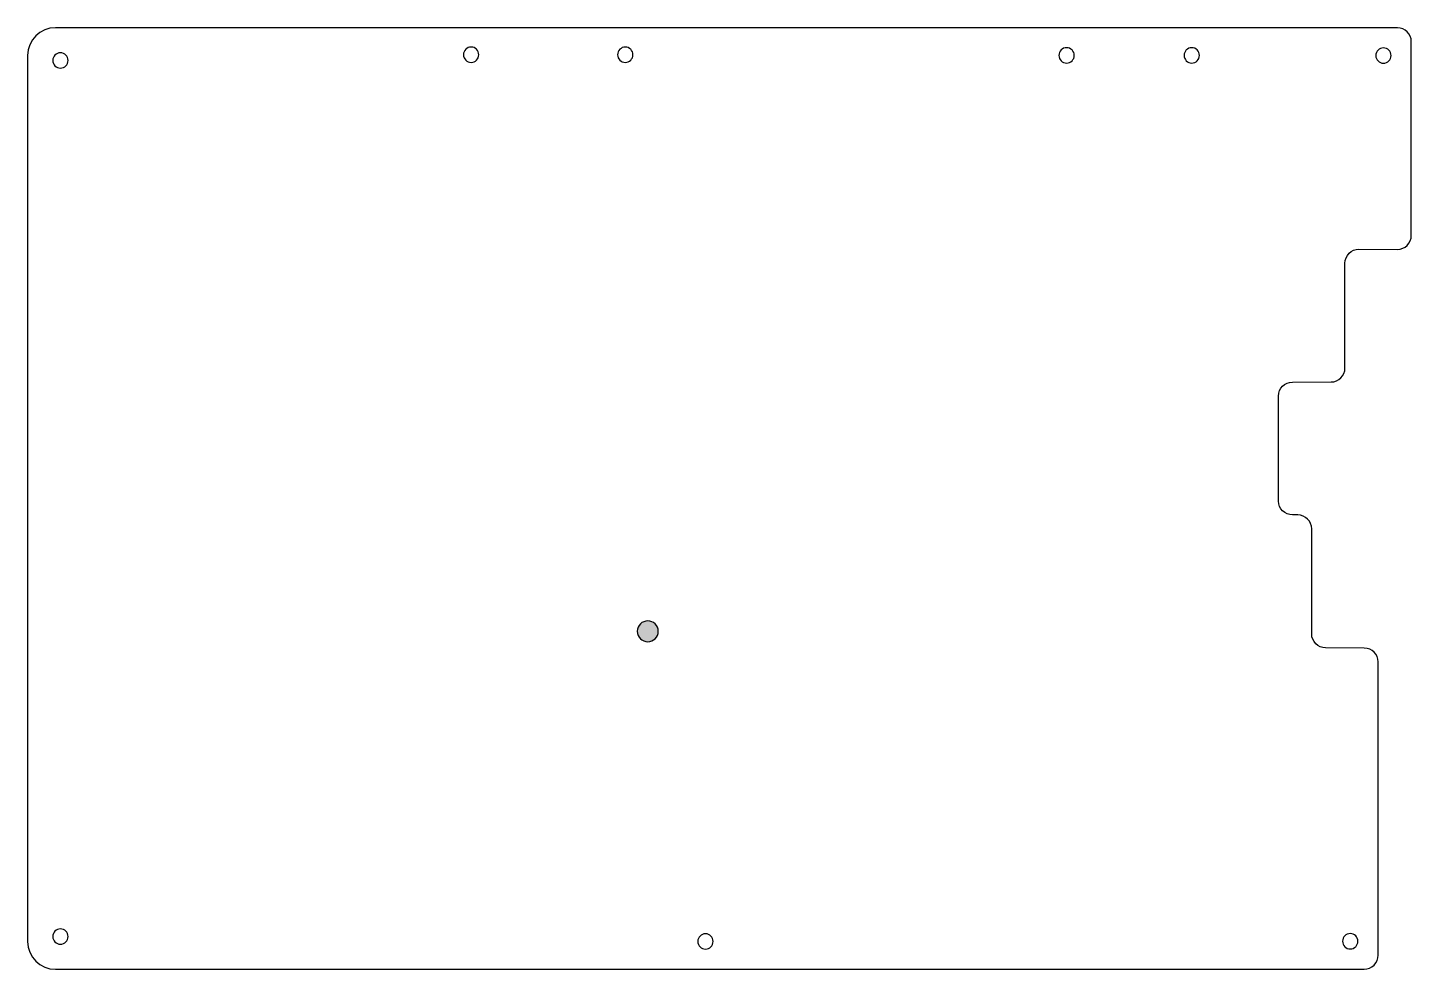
# Model space of a CAD drawing. Header units: inches. Extents: x 51 to 249, y -218 to -83.
import ezdxf

# ---------------------------------------------------------------- set-up
doc = ezdxf.new("R2010")
doc.units = ezdxf.units.IN
doc.header["$MEASUREMENT"] = 0
doc.layers.add('Layer 1', color=7, linetype='Continuous')

# ---------------------------------------------------------------- blocks, each defined once
blk = doc.blocks.new('block 2')
at = {"layer": 'Layer 1', "true_color": 0xc1c230}
h = blk.add_hatch(color=52, dxfattribs=at)
h.dxf.hatch_style = 2
edge = h.paths.add_edge_path()
edge.add_spline(control_points=[(139.77, -167.8), (140.6, -167.8), (141.27, -168.47), (141.27, -169.3), (141.27, -170.13), (140.6, -170.8), (139.77, -170.8), (138.95, -170.8), (138.27, -170.13), (138.27, -169.3), (138.27, -168.47), (138.95, -167.8), (139.77, -167.8)], knot_values=[0, 0, 0, 0, 1, 1, 1, 2, 2, 2, 3, 3, 3, 4, 4, 4, 4], degree=3, periodic=1)
at = {"layer": 'Layer 1', "color": 85, "lineweight": 25, "true_color": 0x5a8e5a}
blk.add_open_spline([(139.77, -167.8), (140.6, -167.8), (141.27, -168.47), (141.27, -169.3), (141.27, -170.13), (140.6, -170.8), (139.77, -170.8), (138.95, -170.8), (138.27, -170.13), (138.27, -169.3), (138.27, -168.47), (138.95, -167.8), (139.77, -167.8)], degree=3, knots=[0, 0, 0, 0, 1, 1, 1, 2, 2, 2, 3, 3, 3, 4, 4, 4, 4], dxfattribs=at)

msp = doc.modelspace()

# ---------------------------------------------------------------- linework, layer by layer
at = {"layer": 'Layer 1', "color": 175, "lineweight": 25, "true_color": 0x48499e}
msp.add_open_spline([(54.81, -82.72), (54.81, -82.72), (247.31, -82.73), (247.31, -82.73), (248.42, -82.73), (249.31, -83.62), (249.31, -84.73), (249.31, -84.73), (249.31, -112.52), (249.31, -112.52), (249.31, -113.63), (248.41, -114.53), (247.3, -114.52), (247.3, -114.52), (241.8, -114.5), (241.8, -114.5), (240.69, -114.49), (239.79, -115.39), (239.79, -116.5), (239.79, -116.5), (239.79, -131.54), (239.79, -131.54), (239.79, -132.65), (238.89, -133.54), (237.79, -133.54), (237.79, -133.54), (232.26, -133.56), (232.26, -133.56), (231.15, -133.56), (230.26, -134.45), (230.26, -135.56), (230.26, -135.56), (230.26, -150.61), (230.26, -150.61), (230.26, -151.71), (231.16, -152.61), (232.26, -152.61), (232.26, -152.61), (233.02, -152.61), (233.02, -152.61), (234.13, -152.61), (235.02, -153.51), (235.02, -154.61), (235.02, -154.61), (235.02, -169.67), (235.02, -169.67), (235.02, -170.77), (235.91, -171.66), (237.01, -171.67), (237.01, -171.67), (242.56, -171.7), (242.56, -171.7), (243.66, -171.71), (244.55, -172.6), (244.55, -173.7), (244.55, -173.7), (244.55, -215.75), (244.55, -215.75), (244.55, -216.86), (243.65, -217.75), (242.55, -217.75), (242.55, -217.75), (54.81, -217.78), (54.81, -217.78), (52.6, -217.78), (50.81, -215.99), (50.81, -213.78), (50.81, -213.78), (50.81, -86.72), (50.81, -86.72), (50.81, -84.51), (52.6, -82.72), (54.81, -82.72)], degree=3, knots=[0, 0, 0, 0, 1, 1, 1, 2, 2, 2, 3, 3, 3, 4, 4, 4, 5, 5, 5, 6, 6, 6, 7, 7, 7, 8, 8, 8, 9, 9, 9, 10, 10, 10, 11, 11, 11, 12, 12, 12, 13, 13, 13, 14, 14, 14, 15, 15, 15, 16, 16, 16, 17, 17, 17, 18, 18, 18, 19, 19, 19, 20, 20, 20, 21, 21, 21, 22, 22, 22, 23, 23, 23, 24, 24, 24, 24], dxfattribs=at)
at = {"layer": 'Layer 1', "color": 195, "lineweight": 25, "true_color": 0x794d9e}
for points in [[(56.61, -87.42), (56.61, -88.03), (56.12, -88.52), (55.51, -88.52), (54.9, -88.52), (54.41, -88.03), (54.41, -87.42), (54.41, -86.81), (54.9, -86.32), (55.51, -86.32), (56.12, -86.32), (56.61, -86.81), (56.61, -87.42)], [(115.53, -86.6), (115.53, -87.2), (115.04, -87.7), (114.43, -87.7), (113.82, -87.7), (113.33, -87.2), (113.33, -86.6), (113.33, -85.99), (113.82, -85.5), (114.43, -85.5), (115.04, -85.5), (115.53, -85.99), (115.53, -86.6)], [(137.65, -86.6), (137.65, -87.2), (137.15, -87.7), (136.55, -87.7), (135.94, -87.7), (135.45, -87.2), (135.45, -86.6), (135.45, -85.99), (135.94, -85.5), (136.55, -85.5), (137.15, -85.5), (137.65, -85.99), (137.65, -86.6)], [(200.96, -86.69), (200.96, -87.3), (200.46, -87.79), (199.86, -87.79), (199.25, -87.79), (198.76, -87.3), (198.76, -86.69), (198.76, -86.09), (199.25, -85.59), (199.86, -85.59), (200.46, -85.59), (200.96, -86.09), (200.96, -86.69)], [(218.91, -86.69), (218.91, -87.3), (218.42, -87.79), (217.81, -87.79), (217.2, -87.79), (216.71, -87.3), (216.71, -86.69), (216.71, -86.09), (217.2, -85.59), (217.81, -85.59), (218.42, -85.59), (218.91, -86.09), (218.91, -86.69)], [(246.41, -86.72), (246.41, -87.33), (245.92, -87.82), (245.31, -87.82), (244.7, -87.82), (244.21, -87.33), (244.21, -86.72), (244.21, -86.11), (244.7, -85.62), (245.31, -85.62), (245.92, -85.62), (246.41, -86.11), (246.41, -86.72)], [(56.61, -213.08), (56.61, -213.69), (56.12, -214.18), (55.51, -214.18), (54.9, -214.18), (54.41, -213.69), (54.41, -213.08), (54.41, -212.48), (54.9, -211.98), (55.51, -211.98), (56.12, -211.98), (56.61, -212.48), (56.61, -213.08)], [(149.15, -213.78), (149.15, -214.39), (148.66, -214.88), (148.05, -214.88), (147.44, -214.88), (146.95, -214.39), (146.95, -213.78), (146.95, -213.18), (147.44, -212.68), (148.05, -212.68), (148.66, -212.68), (149.15, -213.18), (149.15, -213.78)], [(241.65, -213.76), (241.65, -214.37), (241.16, -214.86), (240.55, -214.86), (239.94, -214.86), (239.45, -214.37), (239.45, -213.76), (239.45, -213.15), (239.94, -212.66), (240.55, -212.66), (241.16, -212.66), (241.65, -213.15), (241.65, -213.76)]]:
    msp.add_open_spline(points, degree=3, knots=[0, 0, 0, 0, 1, 1, 1, 2, 2, 2, 3, 3, 3, 4, 4, 4, 4], dxfattribs=at)

# ---------------------------------------------------------------- block references
at = {"layer": 'Layer 1'}
msp.add_blockref('block 2', (0, 0), dxfattribs=at)

doc.saveas('drawing.dxf')
